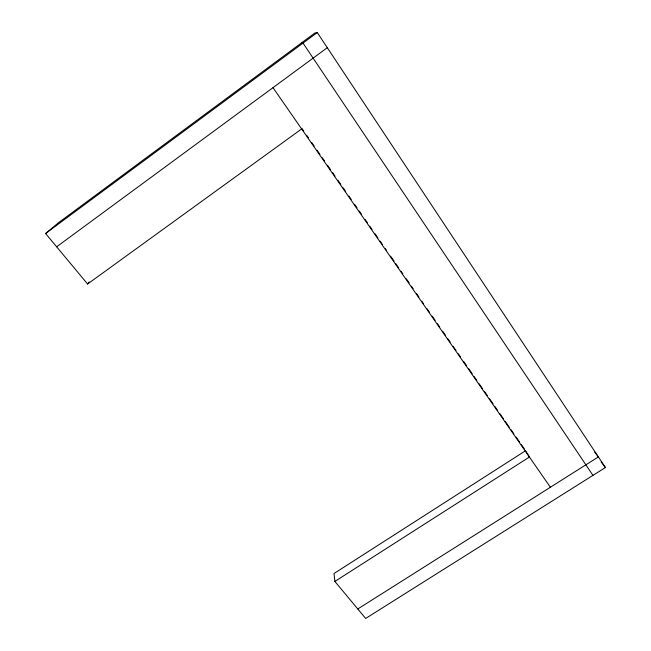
<?xml version="1.0" encoding="UTF-8"?>
<svg xmlns="http://www.w3.org/2000/svg" width="651" height="651" viewBox="0 0 651 651"><rect width="100%" height="100%" fill="white"/><g stroke="black" fill="none" stroke-linecap="round" stroke-linejoin="round"><path stroke-width="0.98" d="M525.593 450.712L334.028 573.507L334.874 581.433L365.65 618.45L605.414 467.532L317.265 32.55L314.897 32.998L58.614 222.626L45.586 233.506L87.584 284.015L89.171 281.973M45.586 233.506L317.265 32.55M56.645 246.81L327.307 47.702M87.584 284.015L301.649 128.939M334.874 581.433L529.418 457.026L526.073 451.501M357.781 608.986L598.383 456.912L594.688 452.128M301.503 42.917L303.024 43.08L592.947 475.376M601.198 462.031L605.414 467.532M302.007 128.532L303.74 131.03M306.637 135.205L308.379 137.703M311.845 142.707L314.164 146.052M317.061 150.218L319.95 154.393M322.269 157.729L324.589 161.066M327.477 165.232L330.374 169.406M332.694 172.743L335.005 176.079M337.902 180.254L340.798 184.42M343.11 187.757L345.429 191.093M348.903 196.097L351.214 199.434M354.689 204.447L357.008 207.783M359.319 211.119L361.639 214.456M365.113 219.46L367.424 222.797M369.744 226.133L372.055 229.469M374.952 233.636L377.849 237.81M380.16 241.147L382.479 244.483M385.376 248.658L386.531 250.326M390.584 256.16L394.058 261.165M395.792 263.671L398.689 267.846M401 271.182L402.741 273.68M406.216 278.685L409.105 282.86M411.424 286.196L413.157 288.694M416.632 293.707L418.951 297.043M421.848 301.21L423.581 303.716M427.056 308.72L429.367 312.057M432.264 316.223L435.161 320.398M437.472 323.734L439.791 327.071M442.688 331.245L445.577 335.411M447.896 338.748L450.215 342.084M453.104 346.259L456.001 350.425M458.32 353.77L460.631 357.106M463.528 361.272L466.425 365.447M468.736 368.783L472.211 373.788M473.944 376.286L476.841 380.461M479.16 383.797L482.635 388.802M484.368 391.308L487.265 395.474M489.576 398.811L493.051 403.815M494.793 406.322L497.681 410.496M500.001 413.833L503.475 418.837M505.209 421.335L509.261 427.178M511.002 429.676L513.891 433.851M516.21 437.187L519.685 442.192M521.418 444.698L524.315 448.865M272.989 87.657L550.396 487.249"/></g></svg>
